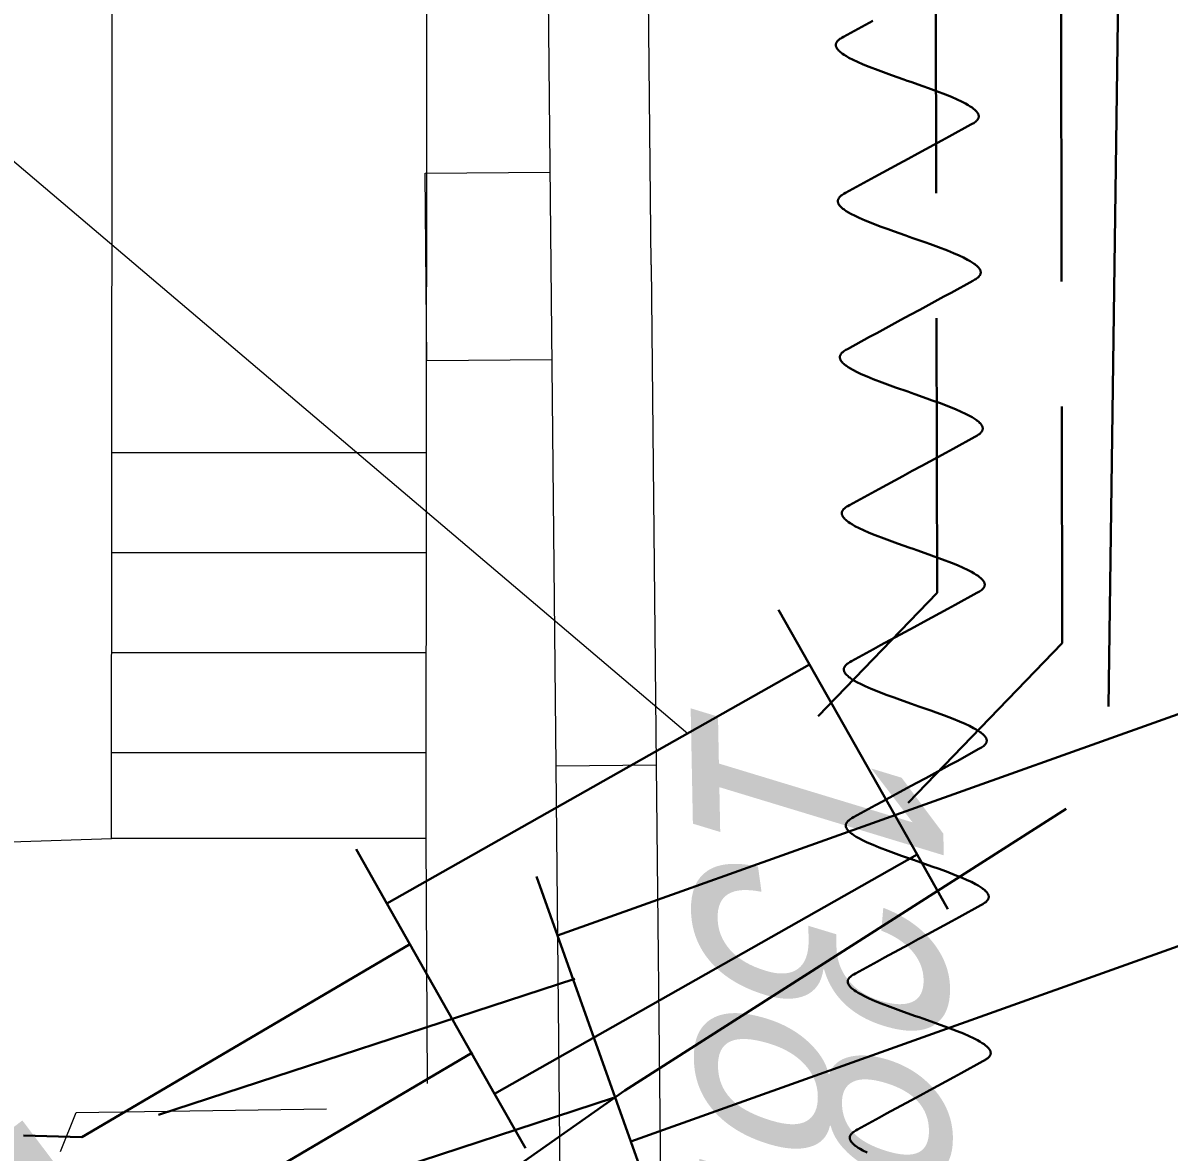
# Model space of a CAD drawing. Extents: x 10098 to 11902, y 8648 to 10202.
# Drawn here: x 11778.788 to 11783.368, y 8791.824 to 8796.337 of the extents above; entities that cross this region are included whole.
import ezdxf

# ---------------------------------------------------------------- set-up
doc = ezdxf.new("R2010")
doc.units = 0
for name, color, linetype in [('20_Строения', 7, 'Continuous'), ('23_Ограждения', 7, 'Continuous'), ('38_Высотные_отметки', 7, 'Continuous'), ('50_Красные_линии', 7, 'Continuous')]:
    doc.layers.add(name, color=color, linetype=linetype)
doc.layers.add('7_Электрокабели', color=1, linetype='Continuous', lineweight=30)
doc.styles.add('mggt', font='russian_1251.shx', dxfattribs={"width": 0.75, "oblique": 18, "height": 1})

msp = doc.modelspace()

# ---------------------------------------------------------------- hatches: boundary and pattern name
at = {"layer": '50_Красные_линии', "linetype": 'Continuous', "lineweight": 25}
msp.add_hatch(color=8, dxfattribs=at).paths.add_polyline_path([(11779.3887, 8791.1525), (11778.7856, 8791.9502), (11778.5862, 8791.7994), (11779.1893, 8791.0018)])

# ---------------------------------------------------------------- linework, layer by layer
at = {"layer": '20_Строения', "color": 8, "linetype": 'Continuous', "lineweight": 15}
msp.add_lwpolyline([(11744.765, 8811.855), (11745.0685, 8797.999), (11760.5517, 8792.4616), (11779.1416, 8793.0772), (11779.1588, 8812.2231), (11772.9044, 8812.1658), (11772.8309, 8809.2092), (11761.3397, 8809.1763), (11761.3319, 8811.9024)], close=True, dxfattribs=at)
for points in [[(11780.4008, 8794.619), (11780.4055, 8799.919), (11779.1478, 8799.919)], [(11780.4008, 8794.619), (11779.143, 8794.619)], [(11780.3994, 8793.0772), (11780.4008, 8794.619)], [(11780.4008, 8794.219), (11779.143, 8794.219)], [(11780.4001, 8793.819), (11779.1423, 8793.819)], [(11780.3997, 8793.419), (11779.1419, 8793.419)], [(11780.3994, 8793.0772), (11779.1416, 8793.0772)]]:
    msp.add_lwpolyline(points, dxfattribs=at)
at = {"layer": '23_Ограждения', "color": 8, "linetype": 'Continuous', "lineweight": 15}
for p, q in [((11780.899, 8795.366), (11780.878, 8797.366)), ((11781.299, 8795.37), (11781.278, 8797.37)), ((11780.395, 8795.736), (11780.895, 8795.741)), ((11780.402, 8794.986), (11780.395, 8795.736)), ((11780.919, 8793.366), (11780.899, 8795.366)), ((11781.299, 8795.37), (11781.319, 8793.37)), ((11780.902, 8794.991), (11780.402, 8794.986)), ((11781.319, 8793.37), (11780.919, 8793.366)), ((11780.959, 8789.366), (11780.919, 8793.366)), ((11781.319, 8793.37), (11781.359, 8789.37)), ((11780.405, 8792.098), (11780.399, 8793.077)), ((11778.938, 8791.826), (11779.001, 8791.982)), ((11779.001, 8791.982), (11780.001, 8791.997))]:
    msp.add_line(p, q, dxfattribs=at)
at = {"layer": '7_Электрокабели', "color": 8, "linetype": 'Continuous', "lineweight": 30}
for p, q in [((11782.4319, 8799.2193), (11782.4381, 8795.6564)), ((11782.9324, 8798.9675), (11782.9387, 8795.3036)), ((11783.1261, 8793.6054), (11783.1822, 8797.7904)), ((11780.9242, 8792.6896), (11791.1462, 8796.3366)), ((11782.1547, 8796.3298), (11782.1838, 8796.3453)), ((11782.0675, 8796.2816), (11782.1547, 8796.3298)), ((11782.0365, 8796.2503), (11782.0366, 8796.251)), ((11782.0365, 8796.2483), (11782.0365, 8796.2503)), ((11782.0366, 8796.2464), (11782.0365, 8796.2483)), ((11782.0366, 8796.251), (11782.0367, 8796.2522)), ((11782.037, 8796.2444), (11782.0366, 8796.2464)), ((11782.0367, 8796.2522), (11782.037, 8796.2533)), ((11782.037, 8796.2533), (11782.0373, 8796.2544)), ((11782.0373, 8796.2431), (11782.037, 8796.2444)), ((11782.0373, 8796.2544), (11782.0377, 8796.2556)), ((11782.0378, 8796.2415), (11782.0373, 8796.2431)), ((11782.0377, 8796.2556), (11782.0382, 8796.257)), ((11782.0382, 8796.257), (11782.0389, 8796.2585)), ((11782.0389, 8796.2585), (11782.04, 8796.2604)), ((11782.04, 8796.2604), (11782.0408, 8796.2617)), ((11782.0408, 8796.2617), (11782.0415, 8796.2626)), ((11782.0415, 8796.2626), (11782.0425, 8796.2638)), ((11782.0425, 8796.2638), (11782.0436, 8796.2651)), ((11782.0436, 8796.2651), (11782.0447, 8796.2662)), ((11782.0447, 8796.2662), (11782.0457, 8796.2672)), ((11782.0457, 8796.2672), (11782.0482, 8796.2694)), ((11782.0482, 8796.2694), (11782.05, 8796.2709)), ((11782.05, 8796.2709), (11782.0528, 8796.273)), ((11782.0528, 8796.273), (11782.0567, 8796.2755)), ((11782.0567, 8796.2755), (11782.0604, 8796.2777)), ((11782.0604, 8796.2777), (11782.0675, 8796.2816)), ((11782.0384, 8796.2399), (11782.0378, 8796.2415)), ((11782.0391, 8796.2385), (11782.0384, 8796.2399)), ((11782.0403, 8796.2363), (11782.0391, 8796.2385)), ((11782.0424, 8796.233), (11782.0403, 8796.2363)), ((11782.0444, 8796.2304), (11782.0424, 8796.233)), ((11782.0467, 8796.2278), (11782.0444, 8796.2304)), ((11782.049, 8796.2255), (11782.0467, 8796.2278)), ((11782.052, 8796.2226), (11782.049, 8796.2255)), ((11782.0571, 8796.2183), (11782.052, 8796.2226)), ((11782.06, 8796.216), (11782.0571, 8796.2183)), ((11782.063, 8796.2139), (11782.06, 8796.216)), ((11782.0702, 8796.209), (11782.063, 8796.2139)), ((11782.0787, 8796.2038), (11782.0702, 8796.209)), ((11782.0888, 8796.1981), (11782.0787, 8796.2038)), ((11782.1057, 8796.1894), (11782.0888, 8796.1981)), ((11782.1225, 8796.1815), (11782.1057, 8796.1894)), ((11782.1457, 8796.1714), (11782.1225, 8796.1815)), ((11782.1699, 8796.1616), (11782.1457, 8796.1714)), ((11782.2055, 8796.1479), (11782.1699, 8796.1616)), ((11782.2379, 8796.1361), (11782.2055, 8796.1479)), ((11782.2594, 8796.1283), (11782.2379, 8796.1361)), ((11782.3077, 8796.1113), (11782.2594, 8796.1283)), ((11782.3221, 8796.1062), (11782.3077, 8796.1113)), ((11782.3221, 8796.1062), (11782.3364, 8796.1012)), ((11782.3364, 8796.1012), (11782.3847, 8796.0841)), ((11782.3847, 8796.0841), (11782.4062, 8796.0764)), ((11782.4062, 8796.0764), (11782.4386, 8796.0646)), ((11782.4386, 8796.0646), (11782.4742, 8796.0509)), ((11782.4742, 8796.0509), (11782.4984, 8796.0411)), ((11782.4984, 8796.0411), (11782.5216, 8796.031)), ((11782.5216, 8796.031), (11782.5384, 8796.0231)), ((11782.5384, 8796.0231), (11782.5553, 8796.0144)), ((11782.5553, 8796.0144), (11782.5655, 8796.0087)), ((11782.5655, 8796.0087), (11782.5739, 8796.0035)), ((11782.5739, 8796.0035), (11782.5811, 8795.9986)), ((11782.5811, 8795.9986), (11782.5841, 8795.9964)), ((11782.5841, 8795.9964), (11782.587, 8795.9941)), ((11782.587, 8795.9941), (11782.5921, 8795.9899)), ((11782.5921, 8795.9899), (11782.5952, 8795.987)), ((11782.5952, 8795.987), (11782.5974, 8795.9847)), ((11782.5974, 8795.9847), (11782.5997, 8795.9821)), ((11782.5997, 8795.9821), (11782.6017, 8795.9795)), ((11782.6017, 8795.9795), (11782.6038, 8795.9762)), ((11782.6038, 8795.9762), (11782.605, 8795.974)), ((11782.605, 8795.974), (11782.6057, 8795.9726)), ((11782.6057, 8795.9726), (11782.6063, 8795.971)), ((11782.6063, 8795.971), (11782.6068, 8795.9694)), ((11782.6068, 8795.9694), (11782.6071, 8795.9681)), ((11782.6071, 8795.9681), (11782.6075, 8795.966)), ((11782.5766, 8795.9309), (11782.4894, 8795.8827)), ((11782.5837, 8795.9348), (11782.5766, 8795.9309)), ((11782.5874, 8795.937), (11782.5837, 8795.9348)), ((11782.5913, 8795.9395), (11782.5874, 8795.937)), ((11782.5941, 8795.9416), (11782.5913, 8795.9395)), ((11782.5959, 8795.9431), (11782.5941, 8795.9416)), ((11782.5984, 8795.9452), (11782.5959, 8795.9431)), ((11782.5994, 8795.9462), (11782.5984, 8795.9452)), ((11782.6005, 8795.9473), (11782.5994, 8795.9462)), ((11782.6017, 8795.9487), (11782.6005, 8795.9473)), ((11782.6026, 8795.9499), (11782.6017, 8795.9487)), ((11782.6033, 8795.9508), (11782.6026, 8795.9499)), ((11782.6041, 8795.9521), (11782.6033, 8795.9508)), ((11782.6052, 8795.9539), (11782.6041, 8795.9521)), ((11782.6059, 8795.9555), (11782.6052, 8795.9539)), ((11782.6065, 8795.9569), (11782.6059, 8795.9555)), ((11782.6068, 8795.9581), (11782.6065, 8795.9569)), ((11782.6071, 8795.9592), (11782.6068, 8795.9581)), ((11782.6074, 8795.9603), (11782.6071, 8795.9592)), ((11782.6075, 8795.9615), (11782.6074, 8795.9603)), ((11782.6075, 8795.966), (11782.6076, 8795.9642)), ((11782.6076, 8795.9622), (11782.6075, 8795.9615)), ((11782.6076, 8795.9642), (11782.6076, 8795.9622)), ((11782.4894, 8795.8827), (11782.4603, 8795.8672)), ((11782.4603, 8795.8672), (11782.3638, 8795.8147)), ((11782.2882, 8795.7738), (11782.326, 8795.7943)), ((11782.3638, 8795.8147), (11782.326, 8795.7943)), ((11782.1917, 8795.7214), (11782.2882, 8795.7738)), ((11782.0755, 8795.6577), (11782.1626, 8795.7058)), ((11782.1626, 8795.7058), (11782.1917, 8795.7214)), ((11782.0561, 8795.6455), (11782.0579, 8795.6469)), ((11782.0579, 8795.6469), (11782.0608, 8795.649)), ((11782.0608, 8795.649), (11782.0647, 8795.6516)), ((11782.0647, 8795.6516), (11782.0683, 8795.6537)), ((11782.0683, 8795.6537), (11782.0755, 8795.6577)), ((11782.0444, 8795.6243), (11782.0445, 8795.6263)), ((11782.0446, 8795.6225), (11782.0444, 8795.6243)), ((11782.0445, 8795.6271), (11782.0447, 8795.6283)), ((11782.0445, 8795.6263), (11782.0445, 8795.6271)), ((11782.0449, 8795.6204), (11782.0446, 8795.6225)), ((11782.0447, 8795.6283), (11782.0449, 8795.6293)), ((11782.0449, 8795.6293), (11782.0452, 8795.6305)), ((11782.0453, 8795.6191), (11782.0449, 8795.6204)), ((11782.0452, 8795.6305), (11782.0456, 8795.6316)), ((11782.0458, 8795.6175), (11782.0453, 8795.6191)), ((11782.0456, 8795.6316), (11782.0461, 8795.6331)), ((11782.0464, 8795.616), (11782.0458, 8795.6175)), ((11782.0461, 8795.6331), (11782.0469, 8795.6346)), ((11782.0471, 8795.6145), (11782.0464, 8795.616)), ((11782.0469, 8795.6346), (11782.048, 8795.6365)), ((11782.0482, 8795.6123), (11782.0471, 8795.6145)), ((11782.048, 8795.6365), (11782.0488, 8795.6377)), ((11782.0504, 8795.609), (11782.0482, 8795.6123)), ((11782.0488, 8795.6377), (11782.0495, 8795.6386)), ((11782.0495, 8795.6386), (11782.0504, 8795.6398)), ((11782.0504, 8795.6398), (11782.0516, 8795.6412)), ((11782.0524, 8795.6065), (11782.0504, 8795.609)), ((11782.0516, 8795.6412), (11782.0526, 8795.6423)), ((11782.0547, 8795.6038), (11782.0524, 8795.6065)), ((11782.0526, 8795.6423), (11782.0537, 8795.6433)), ((11782.0537, 8795.6433), (11782.0561, 8795.6455)), ((11782.0569, 8795.6016), (11782.0547, 8795.6038)), ((11782.0599, 8795.5986), (11782.0569, 8795.6016)), ((11782.065, 8795.5944), (11782.0599, 8795.5986)), ((11782.068, 8795.5921), (11782.065, 8795.5944)), ((11782.071, 8795.5899), (11782.068, 8795.5921)), ((11782.0782, 8795.585), (11782.071, 8795.5899)), ((11782.0866, 8795.5799), (11782.0782, 8795.585)), ((11782.0968, 8795.5742), (11782.0866, 8795.5799)), ((11782.1136, 8795.5654), (11782.0968, 8795.5742)), ((11782.1304, 8795.5575), (11782.1136, 8795.5654)), ((11782.1537, 8795.5475), (11782.1304, 8795.5575)), ((11781.2178, 8791.8664), (11791.4398, 8795.5134)), ((11782.1779, 8795.5377), (11782.1537, 8795.5475)), ((11782.2135, 8795.524), (11782.1779, 8795.5377)), ((11782.2458, 8795.5121), (11782.2135, 8795.524)), ((11782.2674, 8795.5044), (11782.2458, 8795.5121)), ((11782.3157, 8795.4873), (11782.2674, 8795.5044)), ((11782.33, 8795.4823), (11782.3157, 8795.4873)), ((11782.33, 8795.4823), (11782.3444, 8795.4772)), ((11782.3444, 8795.4772), (11782.3927, 8795.4602)), ((11782.3927, 8795.4602), (11782.4142, 8795.4525)), ((11782.4142, 8795.4525), (11782.4465, 8795.4406)), ((11782.4465, 8795.4406), (11782.4822, 8795.4269)), ((11782.4822, 8795.4269), (11782.5063, 8795.4171)), ((11782.5063, 8795.4171), (11782.5296, 8795.4071)), ((11782.5296, 8795.4071), (11782.5464, 8795.3992)), ((11782.5464, 8795.3992), (11782.5632, 8795.3904)), ((11782.5632, 8795.3904), (11782.5734, 8795.3847)), ((11782.5734, 8795.3847), (11782.5818, 8795.3796)), ((11782.5818, 8795.3796), (11782.589, 8795.3747)), ((11782.589, 8795.3747), (11782.592, 8795.3725)), ((11782.592, 8795.3725), (11782.595, 8795.3702)), ((11782.595, 8795.3702), (11782.6001, 8795.3659)), ((11782.6001, 8795.3659), (11782.6031, 8795.363)), ((11782.6031, 8795.363), (11782.6054, 8795.3607)), ((11782.6054, 8795.3607), (11782.6076, 8795.3581)), ((11782.6076, 8795.3581), (11782.6097, 8795.3555)), ((11782.6105, 8795.3259), (11782.6096, 8795.3247)), ((11782.6097, 8795.3555), (11782.6118, 8795.3523)), ((11782.6112, 8795.3269), (11782.6105, 8795.3259)), ((11782.6121, 8795.3281), (11782.6112, 8795.3269)), ((11782.6118, 8795.3523), (11782.6129, 8795.3501)), ((11782.6131, 8795.33), (11782.6121, 8795.3281)), ((11782.6129, 8795.3501), (11782.6137, 8795.3486)), ((11782.6139, 8795.3315), (11782.6131, 8795.33)), ((11782.6137, 8795.3486), (11782.6142, 8795.3471)), ((11782.6144, 8795.3329), (11782.6139, 8795.3315)), ((11782.6142, 8795.3471), (11782.6147, 8795.3455)), ((11782.6148, 8795.3341), (11782.6144, 8795.3329)), ((11782.6147, 8795.3455), (11782.6151, 8795.3442)), ((11782.6151, 8795.3353), (11782.6148, 8795.3341)), ((11782.6151, 8795.3442), (11782.6154, 8795.3421)), ((11782.6153, 8795.3363), (11782.6151, 8795.3353)), ((11782.6155, 8795.3375), (11782.6153, 8795.3363)), ((11782.6154, 8795.3421), (11782.6156, 8795.3403)), ((11782.6156, 8795.3383), (11782.6155, 8795.3375)), ((11782.6156, 8795.3403), (11782.6156, 8795.3383)), ((11782.5845, 8795.3069), (11782.4974, 8795.2588)), ((11782.5917, 8795.3109), (11782.5845, 8795.3069)), ((11782.5954, 8795.313), (11782.5917, 8795.3109)), ((11782.5992, 8795.3156), (11782.5954, 8795.313)), ((11782.6021, 8795.3177), (11782.5992, 8795.3156)), ((11782.6039, 8795.3191), (11782.6021, 8795.3177)), ((11782.6064, 8795.3213), (11782.6039, 8795.3191)), ((11782.6074, 8795.3223), (11782.6064, 8795.3213)), ((11782.6084, 8795.3234), (11782.6074, 8795.3223)), ((11782.6096, 8795.3247), (11782.6084, 8795.3234)), ((11782.4683, 8795.2432), (11782.3718, 8795.1908)), ((11782.4974, 8795.2588), (11782.4683, 8795.2432)), ((11782.3718, 8795.1908), (11782.334, 8795.1703)), ((11782.1997, 8795.0974), (11782.2962, 8795.1499)), ((11782.2962, 8795.1499), (11782.334, 8795.1703)), ((11782.4389, 8795.1564), (11782.4408, 8794.0596)), ((11782.1706, 8795.0819), (11782.1997, 8795.0974)), ((11782.0834, 8795.0337), (11782.1706, 8795.0819)), ((11782.0526, 8795.0043), (11782.0529, 8795.0054)), ((11782.0529, 8795.0054), (11782.0532, 8795.0065)), ((11782.0532, 8795.0065), (11782.0536, 8795.0077)), ((11782.0536, 8795.0077), (11782.0541, 8795.0091)), ((11782.0541, 8795.0091), (11782.0548, 8795.0106)), ((11782.0548, 8795.0106), (11782.0559, 8795.0125)), ((11782.0559, 8795.0125), (11782.0567, 8795.0138)), ((11782.0567, 8795.0138), (11782.0574, 8795.0147)), ((11782.0574, 8795.0147), (11782.0584, 8795.0159)), ((11782.0584, 8795.0159), (11782.0595, 8795.0172)), ((11782.0595, 8795.0172), (11782.0606, 8795.0183)), ((11782.0606, 8795.0183), (11782.0616, 8795.0193)), ((11782.0616, 8795.0193), (11782.0641, 8795.0215)), ((11782.0641, 8795.0215), (11782.0659, 8795.023)), ((11782.0659, 8795.023), (11782.0687, 8795.0251)), ((11782.0687, 8795.0251), (11782.0726, 8795.0276)), ((11782.0726, 8795.0276), (11782.0763, 8795.0298)), ((11782.0763, 8795.0298), (11782.0834, 8795.0337)), ((11782.0524, 8795.0024), (11782.0525, 8795.0031)), ((11782.0524, 8795.0004), (11782.0524, 8795.0024)), ((11782.0525, 8794.9985), (11782.0524, 8795.0004)), ((11782.0525, 8795.0031), (11782.0526, 8795.0043)), ((11782.0529, 8794.9965), (11782.0525, 8794.9985)), ((11782.0533, 8794.9952), (11782.0529, 8794.9965)), ((11782.0537, 8794.9936), (11782.0533, 8794.9952)), ((11782.0543, 8794.992), (11782.0537, 8794.9936)), ((11782.055, 8794.9906), (11782.0543, 8794.992)), ((11782.0562, 8794.9884), (11782.055, 8794.9906)), ((11782.0583, 8794.9851), (11782.0562, 8794.9884)), ((11782.0604, 8794.9825), (11782.0583, 8794.9851)), ((11782.0626, 8794.9799), (11782.0604, 8794.9825)), ((11782.0649, 8794.9776), (11782.0626, 8794.9799)), ((11782.0679, 8794.9747), (11782.0649, 8794.9776)), ((11782.073, 8794.9704), (11782.0679, 8794.9747)), ((11782.0759, 8794.9681), (11782.073, 8794.9704)), ((11782.079, 8794.966), (11782.0759, 8794.9681)), ((11782.0862, 8794.9611), (11782.079, 8794.966)), ((11782.0946, 8794.9559), (11782.0862, 8794.9611)), ((11782.1047, 8794.9502), (11782.0946, 8794.9559)), ((11782.1216, 8794.9415), (11782.1047, 8794.9502)), ((11782.1384, 8794.9336), (11782.1216, 8794.9415)), ((11782.1617, 8794.9235), (11782.1384, 8794.9336)), ((11782.1858, 8794.9137), (11782.1617, 8794.9235)), ((11782.2215, 8794.9), (11782.1858, 8794.9137)), ((11782.2538, 8794.8882), (11782.2215, 8794.9)), ((11782.2753, 8794.8804), (11782.2538, 8794.8882)), ((11782.3236, 8794.8634), (11782.2753, 8794.8804)), ((11782.338, 8794.8583), (11782.3236, 8794.8634)), ((11782.338, 8794.8583), (11782.3523, 8794.8533)), ((11782.3523, 8794.8533), (11782.4006, 8794.8362)), ((11782.4006, 8794.8362), (11782.4221, 8794.8285)), ((11782.4221, 8794.8285), (11782.4545, 8794.8167)), ((11782.4545, 8794.8167), (11782.4901, 8794.803)), ((11782.4901, 8794.803), (11782.5143, 8794.7932)), ((11782.5143, 8794.7932), (11782.5375, 8794.7831)), ((11782.5375, 8794.7831), (11782.5543, 8794.7752)), ((11782.9395, 8794.8036), (11782.9412, 8793.8584)), ((11782.5543, 8794.7752), (11782.5712, 8794.7665)), ((11782.5712, 8794.7665), (11782.5814, 8794.7608)), ((11782.5814, 8794.7608), (11782.5898, 8794.7556)), ((11782.5898, 8794.7556), (11782.597, 8794.7507)), ((11782.597, 8794.7507), (11782.6, 8794.7485)), ((11782.6, 8794.7485), (11782.603, 8794.7462)), ((11782.603, 8794.7462), (11782.608, 8794.742)), ((11782.608, 8794.742), (11782.6111, 8794.7391)), ((11782.6111, 8794.7391), (11782.6133, 8794.7368)), ((11782.6133, 8794.7368), (11782.6156, 8794.7342)), ((11782.6156, 8794.7342), (11782.6176, 8794.7316)), ((11782.6176, 8794.7316), (11782.6197, 8794.7283)), ((11782.5997, 8794.6869), (11782.5925, 8794.683)), ((11782.6033, 8794.6891), (11782.5997, 8794.6869)), ((11782.6072, 8794.6916), (11782.6033, 8794.6891)), ((11782.6101, 8794.6937), (11782.6072, 8794.6916)), ((11782.6118, 8794.6952), (11782.6101, 8794.6937)), ((11782.6143, 8794.6973), (11782.6118, 8794.6952)), ((11782.6153, 8794.6983), (11782.6143, 8794.6973)), ((11782.6164, 8794.6994), (11782.6153, 8794.6983)), ((11782.6176, 8794.7008), (11782.6164, 8794.6994)), ((11782.6185, 8794.702), (11782.6176, 8794.7008)), ((11782.6192, 8794.7029), (11782.6185, 8794.702)), ((11782.62, 8794.7042), (11782.6192, 8794.7029)), ((11782.6197, 8794.7283), (11782.6209, 8794.7261)), ((11782.6211, 8794.706), (11782.62, 8794.7042)), ((11782.6209, 8794.7261), (11782.6216, 8794.7247)), ((11782.6218, 8794.7076), (11782.6211, 8794.706)), ((11782.6216, 8794.7247), (11782.6222, 8794.7231)), ((11782.6224, 8794.709), (11782.6218, 8794.7076)), ((11782.6222, 8794.7231), (11782.6227, 8794.7215)), ((11782.6228, 8794.7102), (11782.6224, 8794.709)), ((11782.6227, 8794.7215), (11782.6231, 8794.7202)), ((11782.6231, 8794.7113), (11782.6228, 8794.7102)), ((11782.6231, 8794.7202), (11782.6234, 8794.7181)), ((11782.6233, 8794.7124), (11782.6231, 8794.7113)), ((11782.6234, 8794.7136), (11782.6233, 8794.7124)), ((11782.6234, 8794.7181), (11782.6235, 8794.7163)), ((11782.6235, 8794.7143), (11782.6234, 8794.7136)), ((11782.6235, 8794.7163), (11782.6235, 8794.7143)), ((11782.5925, 8794.683), (11782.5053, 8794.6348)), ((11782.4762, 8794.6193), (11782.3797, 8794.5668)), ((11782.5053, 8794.6348), (11782.4762, 8794.6193)), ((11782.3797, 8794.5668), (11782.3419, 8794.5464)), ((11782.2077, 8794.4735), (11782.3042, 8794.5259)), ((11782.3042, 8794.5259), (11782.3419, 8794.5464)), ((11782.0914, 8794.4098), (11782.1786, 8794.4579)), ((11782.1786, 8794.4579), (11782.2077, 8794.4735)), ((11782.0842, 8794.4058), (11782.0914, 8794.4098)), ((11782.0604, 8794.3792), (11782.0606, 8794.3804)), ((11782.0604, 8794.3784), (11782.0604, 8794.3792)), ((11782.0604, 8794.3764), (11782.0604, 8794.3784)), ((11782.0605, 8794.3746), (11782.0604, 8794.3764)), ((11782.0608, 8794.3725), (11782.0605, 8794.3746)), ((11782.0606, 8794.3804), (11782.0608, 8794.3814)), ((11782.0608, 8794.3814), (11782.0611, 8794.3826)), ((11782.0612, 8794.3712), (11782.0608, 8794.3725)), ((11782.0611, 8794.3826), (11782.0615, 8794.3837)), ((11782.0617, 8794.3696), (11782.0612, 8794.3712)), ((11782.0615, 8794.3837), (11782.0621, 8794.3852)), ((11782.0623, 8794.3681), (11782.0617, 8794.3696)), ((11782.0621, 8794.3852), (11782.0628, 8794.3867)), ((11782.063, 8794.3666), (11782.0623, 8794.3681)), ((11782.0628, 8794.3867), (11782.0639, 8794.3886)), ((11782.0642, 8794.3644), (11782.063, 8794.3666)), ((11782.0639, 8794.3886), (11782.0647, 8794.3898)), ((11782.0663, 8794.3611), (11782.0642, 8794.3644)), ((11782.0647, 8794.3898), (11782.0654, 8794.3908)), ((11782.0654, 8794.3908), (11782.0663, 8794.3919)), ((11782.0663, 8794.3919), (11782.0675, 8794.3933)), ((11782.0675, 8794.3933), (11782.0686, 8794.3944)), ((11782.0686, 8794.3944), (11782.0696, 8794.3954)), ((11782.0696, 8794.3954), (11782.0721, 8794.3976)), ((11782.0721, 8794.3976), (11782.0738, 8794.399)), ((11782.0738, 8794.399), (11782.0767, 8794.4011)), ((11782.0767, 8794.4011), (11782.0806, 8794.4037)), ((11782.0806, 8794.4037), (11782.0842, 8794.4058)), ((11782.0683, 8794.3586), (11782.0663, 8794.3611)), ((11782.0706, 8794.3559), (11782.0683, 8794.3586)), ((11782.0728, 8794.3537), (11782.0706, 8794.3559)), ((11782.0758, 8794.3507), (11782.0728, 8794.3537)), ((11782.0809, 8794.3465), (11782.0758, 8794.3507)), ((11782.0839, 8794.3442), (11782.0809, 8794.3465)), ((11782.0869, 8794.342), (11782.0839, 8794.3442)), ((11782.0941, 8794.3371), (11782.0869, 8794.342)), ((11782.1025, 8794.332), (11782.0941, 8794.3371)), ((11782.1127, 8794.3263), (11782.1025, 8794.332)), ((11782.1295, 8794.3175), (11782.1127, 8794.3263)), ((11782.1464, 8794.3096), (11782.1295, 8794.3175)), ((11782.1696, 8794.2996), (11782.1464, 8794.3096)), ((11782.1938, 8794.2898), (11782.1696, 8794.2996)), ((11782.2294, 8794.2761), (11782.1938, 8794.2898)), ((11782.2618, 8794.2642), (11782.2294, 8794.2761)), ((11782.2833, 8794.2565), (11782.2618, 8794.2642)), ((11782.3316, 8794.2394), (11782.2833, 8794.2565)), ((11782.3459, 8794.2344), (11782.3316, 8794.2394)), ((11782.3459, 8794.2344), (11782.3603, 8794.2293)), ((11782.3603, 8794.2293), (11782.4086, 8794.2123)), ((11782.4086, 8794.2123), (11782.4301, 8794.2046)), ((11782.4301, 8794.2046), (11782.4624, 8794.1927)), ((11782.4624, 8794.1927), (11782.4981, 8794.179)), ((11782.4981, 8794.179), (11782.5222, 8794.1692)), ((11782.5222, 8794.1692), (11782.5455, 8794.1592)), ((11782.5455, 8794.1592), (11782.5623, 8794.1513)), ((11782.5623, 8794.1513), (11782.5791, 8794.1425)), ((11782.5791, 8794.1425), (11782.5893, 8794.1368)), ((11782.5893, 8794.1368), (11782.5977, 8794.1317)), ((11782.5977, 8794.1317), (11782.6049, 8794.1268)), ((11782.6049, 8794.1268), (11782.608, 8794.1246)), ((11782.608, 8794.1246), (11782.6109, 8794.1223)), ((11782.6109, 8794.1223), (11782.616, 8794.1181)), ((11782.616, 8794.1181), (11782.619, 8794.1151)), ((11782.619, 8794.1151), (11782.6213, 8794.1128)), ((11782.6213, 8794.1128), (11782.6235, 8794.1102)), ((11782.6235, 8794.1102), (11782.6256, 8794.1076)), ((11782.6256, 8794.1076), (11782.6277, 8794.1044)), ((11782.6277, 8794.1044), (11782.6289, 8794.1022)), ((11782.6289, 8794.1022), (11782.6296, 8794.1007)), ((11782.6296, 8794.1007), (11782.6301, 8794.0992)), ((11782.6301, 8794.0992), (11782.6306, 8794.0976)), ((11782.6306, 8794.0976), (11782.631, 8794.0963)), ((11782.631, 8794.0963), (11782.6314, 8794.0942)), ((11782.6314, 8794.0896), (11782.6312, 8794.0884)), ((11782.6314, 8794.0942), (11782.6315, 8794.0924)), ((11782.6315, 8794.0904), (11782.6314, 8794.0896)), ((11782.6315, 8794.0924), (11782.6315, 8794.0904)), ((11782.4408, 8794.0596), (11781.9659, 8793.5664)), ((11782.6005, 8794.059), (11782.5133, 8794.0109)), ((11782.6076, 8794.063), (11782.6005, 8794.059)), ((11782.6113, 8794.0651), (11782.6076, 8794.063)), ((11782.6152, 8794.0677), (11782.6113, 8794.0651)), ((11782.618, 8794.0698), (11782.6152, 8794.0677)), ((11782.6198, 8794.0712), (11782.618, 8794.0698)), ((11782.6223, 8794.0734), (11782.6198, 8794.0712)), ((11782.6233, 8794.0744), (11782.6223, 8794.0734)), ((11782.6244, 8794.0755), (11782.6233, 8794.0744)), ((11782.6255, 8794.0768), (11782.6244, 8794.0755)), ((11782.6265, 8794.078), (11782.6255, 8794.0768)), ((11782.6272, 8794.079), (11782.6265, 8794.078)), ((11782.628, 8794.0802), (11782.6272, 8794.079)), ((11782.6291, 8794.0821), (11782.628, 8794.0802)), ((11782.6298, 8794.0836), (11782.6291, 8794.0821)), ((11782.6303, 8794.0851), (11782.6298, 8794.0836)), ((11782.6307, 8794.0862), (11782.6303, 8794.0851)), ((11782.631, 8794.0874), (11782.6307, 8794.0862)), ((11782.6312, 8794.0884), (11782.631, 8794.0874)), ((11782.5133, 8794.0109), (11782.4842, 8793.9953)), ((11781.8079, 8793.9909), (11781.931, 8793.7733)), ((11782.4842, 8793.9953), (11782.3877, 8793.9429)), ((11782.3121, 8793.902), (11782.3499, 8793.9224)), ((11782.3877, 8793.9429), (11782.3499, 8793.9224)), ((11782.2156, 8793.8495), (11782.3121, 8793.902)), ((11782.0994, 8793.7858), (11782.1865, 8793.834)), ((11782.1865, 8793.834), (11782.2156, 8793.8495)), ((11782.9412, 8793.8584), (11782.3261, 8793.2196)), ((11781.9307, 8793.7733), (11780.2417, 8792.8173)), ((11781.9307, 8793.7733), (11782.3613, 8793.0127)), ((11782.0743, 8793.768), (11782.0755, 8793.7693)), ((11782.0755, 8793.7693), (11782.0765, 8793.7704)), ((11782.0765, 8793.7704), (11782.0775, 8793.7714)), ((11782.0775, 8793.7714), (11782.08, 8793.7736)), ((11782.08, 8793.7736), (11782.0818, 8793.7751)), ((11782.0818, 8793.7751), (11782.0847, 8793.7772)), ((11782.0847, 8793.7772), (11782.0885, 8793.7797)), ((11782.0885, 8793.7797), (11782.0922, 8793.7819)), ((11782.0922, 8793.7819), (11782.0994, 8793.7858)), ((11782.0683, 8793.7545), (11782.0684, 8793.7552)), ((11782.0683, 8793.7525), (11782.0683, 8793.7545)), ((11782.0685, 8793.7507), (11782.0683, 8793.7525)), ((11782.0684, 8793.7552), (11782.0686, 8793.7564)), ((11782.0688, 8793.7486), (11782.0685, 8793.7507)), ((11782.0686, 8793.7564), (11782.0688, 8793.7575)), ((11782.0688, 8793.7575), (11782.0691, 8793.7586)), ((11782.0692, 8793.7473), (11782.0688, 8793.7486)), ((11782.0691, 8793.7586), (11782.0695, 8793.7598)), ((11782.0697, 8793.7457), (11782.0692, 8793.7473)), ((11782.0695, 8793.7598), (11782.07, 8793.7612)), ((11782.0702, 8793.7441), (11782.0697, 8793.7457)), ((11782.07, 8793.7612), (11782.0707, 8793.7627)), ((11782.0709, 8793.7427), (11782.0702, 8793.7441)), ((11782.0707, 8793.7627), (11782.0718, 8793.7646)), ((11782.0721, 8793.7405), (11782.0709, 8793.7427)), ((11782.0718, 8793.7646), (11782.0727, 8793.7659)), ((11782.0742, 8793.7372), (11782.0721, 8793.7405)), ((11782.0727, 8793.7659), (11782.0733, 8793.7668)), ((11782.0733, 8793.7668), (11782.0743, 8793.768)), ((11782.0763, 8793.7346), (11782.0742, 8793.7372)), ((11782.0785, 8793.732), (11782.0763, 8793.7346)), ((11782.0808, 8793.7297), (11782.0785, 8793.732)), ((11782.0838, 8793.7268), (11782.0808, 8793.7297)), ((11782.0889, 8793.7225), (11782.0838, 8793.7268)), ((11782.0919, 8793.7202), (11782.0889, 8793.7225)), ((11782.0949, 8793.7181), (11782.0919, 8793.7202)), ((11782.1021, 8793.7132), (11782.0949, 8793.7181)), ((11782.1105, 8793.708), (11782.1021, 8793.7132)), ((11782.1207, 8793.7023), (11782.1105, 8793.708)), ((11782.1375, 8793.6936), (11782.1207, 8793.7023)), ((11782.1543, 8793.6857), (11782.1375, 8793.6936)), ((11782.1776, 8793.6756), (11782.1543, 8793.6857)), ((11782.2017, 8793.6658), (11782.1776, 8793.6756)), ((11782.2374, 8793.6521), (11782.2017, 8793.6658)), ((11782.2697, 8793.6403), (11782.2374, 8793.6521)), ((11782.2912, 8793.6325), (11782.2697, 8793.6403)), ((11782.3395, 8793.6155), (11782.2912, 8793.6325)), ((11782.3539, 8793.6104), (11782.3395, 8793.6155)), ((11782.3539, 8793.6104), (11782.3682, 8793.6054)), ((11782.3682, 8793.6054), (11782.4165, 8793.5883)), ((11782.4165, 8793.5883), (11782.438, 8793.5806)), ((11782.438, 8793.5806), (11782.4704, 8793.5688)), ((11782.4704, 8793.5688), (11782.506, 8793.5551)), ((11782.506, 8793.5551), (11782.5302, 8793.5453)), ((11782.5302, 8793.5453), (11782.5535, 8793.5352)), ((11782.5535, 8793.5352), (11782.5703, 8793.5273)), ((11782.5703, 8793.5273), (11782.5871, 8793.5186)), ((11782.5871, 8793.5186), (11782.5973, 8793.5129)), ((11782.5973, 8793.5129), (11782.6057, 8793.5077)), ((11782.6057, 8793.5077), (11782.6129, 8793.5028)), ((11782.6129, 8793.5028), (11782.6159, 8793.5006)), ((11782.6159, 8793.5006), (11782.6189, 8793.4983)), ((11782.6189, 8793.4983), (11782.624, 8793.4941)), ((11782.624, 8793.4941), (11782.627, 8793.4912)), ((11782.627, 8793.4912), (11782.6292, 8793.4889)), ((11782.6302, 8793.4494), (11782.6278, 8793.4473)), ((11782.6292, 8793.4889), (11782.6315, 8793.4863)), ((11782.6312, 8793.4504), (11782.6302, 8793.4494)), ((11782.6323, 8793.4515), (11782.6312, 8793.4504)), ((11782.6315, 8793.4863), (11782.6335, 8793.4837)), ((11782.6335, 8793.4529), (11782.6323, 8793.4515)), ((11782.6335, 8793.4837), (11782.6356, 8793.4804)), ((11782.6344, 8793.4541), (11782.6335, 8793.4529)), ((11782.6351, 8793.455), (11782.6344, 8793.4541)), ((11782.6359, 8793.4563), (11782.6351, 8793.455)), ((11782.6356, 8793.4804), (11782.6368, 8793.4782)), ((11782.637, 8793.4581), (11782.6359, 8793.4563)), ((11782.6368, 8793.4782), (11782.6375, 8793.4768)), ((11782.6377, 8793.4597), (11782.637, 8793.4581)), ((11782.6375, 8793.4768), (11782.6381, 8793.4752)), ((11782.6383, 8793.4611), (11782.6377, 8793.4597)), ((11782.6381, 8793.4752), (11782.6386, 8793.4736)), ((11782.6387, 8793.4623), (11782.6383, 8793.4611)), ((11782.6386, 8793.4736), (11782.639, 8793.4723)), ((11782.639, 8793.4634), (11782.6387, 8793.4623)), ((11782.639, 8793.4723), (11782.6393, 8793.4702)), ((11782.6392, 8793.4645), (11782.639, 8793.4634)), ((11782.6394, 8793.4657), (11782.6392, 8793.4645)), ((11782.6393, 8793.4702), (11782.6395, 8793.4684)), ((11782.6395, 8793.4684), (11782.6394, 8793.4664)), ((11782.6394, 8793.4664), (11782.6394, 8793.4657)), ((11782.6084, 8793.4351), (11782.5213, 8793.3869)), ((11782.6156, 8793.439), (11782.6084, 8793.4351)), ((11782.6192, 8793.4412), (11782.6156, 8793.439)), ((11782.6231, 8793.4437), (11782.6192, 8793.4412)), ((11782.626, 8793.4458), (11782.6231, 8793.4437)), ((11782.6278, 8793.4473), (11782.626, 8793.4458)), ((11782.4922, 8793.3714), (11782.3956, 8793.3189)), ((11782.5213, 8793.3869), (11782.4922, 8793.3714)), ((11782.3956, 8793.3189), (11782.3579, 8793.2985)), ((11782.2236, 8793.2256), (11782.3201, 8793.278)), ((11782.3201, 8793.278), (11782.3579, 8793.2985)), ((11782.1945, 8793.21), (11782.2236, 8793.2256)), ((11781.193, 8792.07), (11782.9571, 8793.1958)), ((11782.1073, 8793.1619), (11782.1945, 8793.21)), ((11782.0763, 8793.1305), (11782.0764, 8793.1313)), ((11782.0763, 8793.1285), (11782.0763, 8793.1305)), ((11782.0764, 8793.1267), (11782.0763, 8793.1285)), ((11782.0764, 8793.1313), (11782.0765, 8793.1325)), ((11782.0765, 8793.1325), (11782.0768, 8793.1335)), ((11782.0768, 8793.1335), (11782.077, 8793.1347)), ((11782.077, 8793.1347), (11782.0774, 8793.1358)), ((11782.0774, 8793.1358), (11782.078, 8793.1373)), ((11782.078, 8793.1373), (11782.0787, 8793.1388)), ((11782.0787, 8793.1388), (11782.0798, 8793.1407)), ((11782.0798, 8793.1407), (11782.0806, 8793.1419)), ((11782.0806, 8793.1419), (11782.0813, 8793.1429)), ((11782.0813, 8793.1429), (11782.0822, 8793.144)), ((11782.0822, 8793.144), (11782.0834, 8793.1454)), ((11782.0834, 8793.1454), (11782.0845, 8793.1465)), ((11782.0845, 8793.1465), (11782.0855, 8793.1475)), ((11782.0855, 8793.1475), (11782.088, 8793.1497)), ((11782.088, 8793.1497), (11782.0897, 8793.1511)), ((11782.0897, 8793.1511), (11782.0926, 8793.1532)), ((11782.0926, 8793.1532), (11782.0965, 8793.1558)), ((11782.0965, 8793.1558), (11782.1001, 8793.1579)), ((11782.1001, 8793.1579), (11782.1073, 8793.1619)), ((11782.0768, 8793.1246), (11782.0764, 8793.1267)), ((11782.0771, 8793.1233), (11782.0768, 8793.1246)), ((11782.0776, 8793.1217), (11782.0771, 8793.1233)), ((11782.0782, 8793.1202), (11782.0776, 8793.1217)), ((11782.0789, 8793.1187), (11782.0782, 8793.1202)), ((11782.0801, 8793.1165), (11782.0789, 8793.1187)), ((11782.0822, 8793.1133), (11782.0801, 8793.1165)), ((11782.0842, 8793.1107), (11782.0822, 8793.1133)), ((11782.0865, 8793.108), (11782.0842, 8793.1107)), ((11782.0887, 8793.1058), (11782.0865, 8793.108)), ((11782.0918, 8793.1028), (11782.0887, 8793.1058)), ((11782.0969, 8793.0986), (11782.0918, 8793.1028)), ((11782.0998, 8793.0963), (11782.0969, 8793.0986)), ((11782.1028, 8793.0941), (11782.0998, 8793.0963)), ((11782.11, 8793.0892), (11782.1028, 8793.0941)), ((11782.1184, 8793.0841), (11782.11, 8793.0892)), ((11782.1286, 8793.0784), (11782.1184, 8793.0841)), ((11782.1455, 8793.0696), (11782.1286, 8793.0784)), ((11782.1623, 8793.0617), (11782.1455, 8793.0696)), ((11782.1855, 8793.0517), (11782.1623, 8793.0617)), ((11782.2097, 8793.0419), (11782.1855, 8793.0517)), ((11782.2453, 8793.0282), (11782.2097, 8793.0419)), ((11780.1189, 8793.0349), (11780.242, 8792.8173)), ((11782.3613, 8793.0127), (11780.6723, 8792.0567)), ((11782.2777, 8793.0163), (11782.2453, 8793.0282)), ((11782.2992, 8793.0086), (11782.2777, 8793.0163)), ((11782.3475, 8792.9915), (11782.2992, 8793.0086)), ((11782.3618, 8792.9865), (11782.3475, 8792.9915)), ((11782.3615, 8793.0127), (11782.4847, 8792.7951)), ((11782.3618, 8792.9865), (11782.3762, 8792.9814)), ((11782.3762, 8792.9814), (11782.4245, 8792.9644)), ((11782.4245, 8792.9644), (11782.446, 8792.9567)), ((11782.446, 8792.9567), (11782.4783, 8792.9448)), ((11782.4783, 8792.9448), (11782.514, 8792.9311)), ((11780.9239, 8792.6896), (11780.8399, 8792.9251)), ((11782.514, 8792.9311), (11782.5381, 8792.9213)), ((11782.5381, 8792.9213), (11782.5614, 8792.9113)), ((11782.5614, 8792.9113), (11782.5782, 8792.9034)), ((11782.5782, 8792.9034), (11782.5951, 8792.8946)), ((11782.5951, 8792.8946), (11782.6052, 8792.8889)), ((11782.6052, 8792.8889), (11782.6136, 8792.8838)), ((11782.6136, 8792.8838), (11782.6209, 8792.8789)), ((11782.6209, 8792.8789), (11782.6239, 8792.8767)), ((11782.6239, 8792.8767), (11782.6268, 8792.8744)), ((11782.6268, 8792.8744), (11782.6319, 8792.8702)), ((11782.6319, 8792.8702), (11782.6349, 8792.8672)), ((11782.6349, 8792.8672), (11782.6372, 8792.8649)), ((11782.6372, 8792.8649), (11782.6394, 8792.8623)), ((11782.6394, 8792.8623), (11782.6415, 8792.8597)), ((11782.6415, 8792.8597), (11782.6436, 8792.8565)), ((11782.6436, 8792.8565), (11782.6448, 8792.8543)), ((11782.6448, 8792.8543), (11782.6455, 8792.8528)), ((11782.6455, 8792.8528), (11782.6461, 8792.8513)), ((11780.2417, 8792.8173), (11780.6723, 8792.0567)), ((11782.6164, 8792.8111), (11782.5292, 8792.763)), ((11782.6235, 8792.8151), (11782.6164, 8792.8111)), ((11782.6272, 8792.8172), (11782.6235, 8792.8151)), ((11782.6311, 8792.8198), (11782.6272, 8792.8172)), ((11782.6339, 8792.8219), (11782.6311, 8792.8198)), ((11782.6357, 8792.8233), (11782.6339, 8792.8219)), ((11782.6382, 8792.8255), (11782.6357, 8792.8233)), ((11782.6392, 8792.8265), (11782.6382, 8792.8255)), ((11782.6403, 8792.8276), (11782.6392, 8792.8265)), ((11782.6414, 8792.8289), (11782.6403, 8792.8276)), ((11782.6424, 8792.8301), (11782.6414, 8792.8289)), ((11782.6431, 8792.8311), (11782.6424, 8792.8301)), ((11782.6439, 8792.8323), (11782.6431, 8792.8311)), ((11782.645, 8792.8342), (11782.6439, 8792.8323)), ((11782.6457, 8792.8357), (11782.645, 8792.8342)), ((11782.6462, 8792.8372), (11782.6457, 8792.8357)), ((11782.6461, 8792.8513), (11782.6466, 8792.8497)), ((11782.6466, 8792.8383), (11782.6462, 8792.8372)), ((11782.6466, 8792.8497), (11782.6469, 8792.8484)), ((11782.6469, 8792.8395), (11782.6466, 8792.8383)), ((11782.6469, 8792.8484), (11782.6473, 8792.8463)), ((11782.6472, 8792.8405), (11782.6469, 8792.8395)), ((11782.6473, 8792.8417), (11782.6472, 8792.8405)), ((11782.6473, 8792.8463), (11782.6474, 8792.8445)), ((11782.6474, 8792.8425), (11782.6473, 8792.8417)), ((11782.6474, 8792.8445), (11782.6474, 8792.8425)), ((11782.5292, 8792.763), (11782.5001, 8792.7474)), ((11782.5001, 8792.7474), (11782.4036, 8792.695)), ((11781.2178, 8791.8664), (11780.9242, 8792.6896)), ((11782.328, 8792.6541), (11782.3658, 8792.6745)), ((11782.4036, 8792.695), (11782.3658, 8792.6745)), ((11780.3302, 8792.6524), (11779.0235, 8791.8832)), ((11782.2315, 8792.6016), (11782.328, 8792.6541)), ((11782.1153, 8792.5379), (11782.2024, 8792.5861)), ((11782.2024, 8792.5861), (11782.2315, 8792.6016)), ((11782.1006, 8792.5293), (11782.1044, 8792.5318)), ((11782.1044, 8792.5318), (11782.1081, 8792.534)), ((11782.1081, 8792.534), (11782.1153, 8792.5379)), ((11780.9935, 8792.5157), (11779.3298, 8791.9729)), ((11782.0842, 8792.5046), (11782.0843, 8792.5066)), ((11782.0844, 8792.5028), (11782.0842, 8792.5046)), ((11782.0843, 8792.5073), (11782.0845, 8792.5085)), ((11782.0843, 8792.5066), (11782.0843, 8792.5073)), ((11782.0847, 8792.5007), (11782.0844, 8792.5028)), ((11782.0845, 8792.5085), (11782.0847, 8792.5096)), ((11782.0847, 8792.5096), (11782.085, 8792.5107)), ((11782.0851, 8792.4994), (11782.0847, 8792.5007)), ((11782.085, 8792.5107), (11782.0854, 8792.5119)), ((11782.0856, 8792.4978), (11782.0851, 8792.4994)), ((11782.0854, 8792.5119), (11782.0859, 8792.5133)), ((11782.0861, 8792.4962), (11782.0856, 8792.4978)), ((11782.0859, 8792.5133), (11782.0867, 8792.5148)), ((11782.0869, 8792.4948), (11782.0861, 8792.4962)), ((11782.0867, 8792.5148), (11782.0877, 8792.5167)), ((11782.088, 8792.4926), (11782.0869, 8792.4948)), ((11782.0877, 8792.5167), (11782.0886, 8792.518)), ((11782.0902, 8792.4893), (11782.088, 8792.4926)), ((11782.0886, 8792.518), (11782.0893, 8792.5189)), ((11782.0893, 8792.5189), (11782.0902, 8792.5201)), ((11782.0902, 8792.5201), (11782.0914, 8792.5214)), ((11782.0922, 8792.4867), (11782.0902, 8792.4893)), ((11782.0914, 8792.5214), (11782.0924, 8792.5226)), ((11782.0944, 8792.4841), (11782.0922, 8792.4867)), ((11782.0924, 8792.5226), (11782.0935, 8792.5236)), ((11782.0935, 8792.5236), (11782.0959, 8792.5257)), ((11782.0959, 8792.5257), (11782.0977, 8792.5272)), ((11782.0977, 8792.5272), (11782.1006, 8792.5293)), ((11782.0967, 8792.4818), (11782.0944, 8792.4841)), ((11782.0997, 8792.4789), (11782.0967, 8792.4818)), ((11782.1048, 8792.4746), (11782.0997, 8792.4789)), ((11782.1078, 8792.4723), (11782.1048, 8792.4746)), ((11782.1108, 8792.4702), (11782.1078, 8792.4723)), ((11782.118, 8792.4653), (11782.1108, 8792.4702)), ((11782.1264, 8792.4601), (11782.118, 8792.4653)), ((11782.1366, 8792.4544), (11782.1264, 8792.4601)), ((11782.1534, 8792.4457), (11782.1366, 8792.4544)), ((11782.1702, 8792.4378), (11782.1534, 8792.4457)), ((11782.1935, 8792.4277), (11782.1702, 8792.4378)), ((11782.2176, 8792.4179), (11782.1935, 8792.4277)), ((11782.2533, 8792.4042), (11782.2176, 8792.4179)), ((11782.2856, 8792.3924), (11782.2533, 8792.4042)), ((11782.3071, 8792.3846), (11782.2856, 8792.3924)), ((11782.3554, 8792.3676), (11782.3071, 8792.3846)), ((11782.3698, 8792.3625), (11782.3554, 8792.3676)), ((11782.3698, 8792.3625), (11782.3842, 8792.3575)), ((11782.3842, 8792.3575), (11782.4325, 8792.3404)), ((11782.4325, 8792.3404), (11782.454, 8792.3327)), ((11782.454, 8792.3327), (11782.4863, 8792.3209)), ((11782.4863, 8792.3209), (11782.522, 8792.3072)), ((11782.522, 8792.3072), (11782.5461, 8792.2974)), ((11782.5461, 8792.2974), (11782.5694, 8792.2873)), ((11782.5694, 8792.2873), (11782.5862, 8792.2794)), ((11782.5862, 8792.2794), (11782.603, 8792.2707)), ((11782.603, 8792.2707), (11782.6132, 8792.265)), ((11782.6132, 8792.265), (11782.6216, 8792.2598)), ((11782.6216, 8792.2598), (11782.6288, 8792.2549)), ((11780.5838, 8792.2216), (11779.1525, 8791.3788)), ((11782.6288, 8792.2549), (11782.6318, 8792.2528)), ((11782.6318, 8792.2528), (11782.6348, 8792.2504)), ((11782.6348, 8792.2504), (11782.6399, 8792.2462)), ((11782.6399, 8792.2462), (11782.6429, 8792.2433)), ((11782.6429, 8792.2433), (11782.6452, 8792.241)), ((11782.6452, 8792.241), (11782.6474, 8792.2384)), ((11782.6474, 8792.2384), (11782.6494, 8792.2358)), ((11782.6494, 8792.2358), (11782.6516, 8792.2325)), ((11782.6516, 8792.2325), (11782.6527, 8792.2303)), ((11782.6527, 8792.2303), (11782.6534, 8792.2289)), ((11782.6537, 8792.2118), (11782.6529, 8792.2103)), ((11782.6534, 8792.2289), (11782.654, 8792.2273)), ((11782.6542, 8792.2132), (11782.6537, 8792.2118)), ((11782.654, 8792.2273), (11782.6545, 8792.2257)), ((11782.6546, 8792.2144), (11782.6542, 8792.2132)), ((11782.6545, 8792.2257), (11782.6549, 8792.2244)), ((11782.6549, 8792.2155), (11782.6546, 8792.2144)), ((11782.6549, 8792.2244), (11782.6552, 8792.2223)), ((11782.6551, 8792.2166), (11782.6549, 8792.2155)), ((11782.6553, 8792.2178), (11782.6551, 8792.2166)), ((11782.6552, 8792.2223), (11782.6554, 8792.2205)), ((11782.6554, 8792.2205), (11782.6553, 8792.2185)), ((11782.6553, 8792.2185), (11782.6553, 8792.2178)), ((11782.6243, 8792.1872), (11782.5372, 8792.139)), ((11782.6315, 8792.1911), (11782.6243, 8792.1872)), ((11782.6352, 8792.1933), (11782.6315, 8792.1911)), ((11782.639, 8792.1958), (11782.6352, 8792.1933)), ((11782.6419, 8792.1979), (11782.639, 8792.1958)), ((11782.6437, 8792.1994), (11782.6419, 8792.1979)), ((11782.6461, 8792.2015), (11782.6437, 8792.1994)), ((11782.6472, 8792.2025), (11782.6461, 8792.2015)), ((11782.6482, 8792.2036), (11782.6472, 8792.2025)), ((11782.6494, 8792.205), (11782.6482, 8792.2036)), ((11782.6503, 8792.2062), (11782.6494, 8792.205)), ((11782.651, 8792.2071), (11782.6503, 8792.2062)), ((11782.6519, 8792.2084), (11782.651, 8792.2071)), ((11782.6529, 8792.2103), (11782.6519, 8792.2084)), ((11782.5081, 8792.1235), (11782.4116, 8792.071)), ((11782.5372, 8792.139), (11782.5081, 8792.1235)), ((11779.3169, 8790.7532), (11781.193, 8792.07)), ((11781.1485, 8792.0403), (11779.4849, 8791.4975)), ((11780.6725, 8792.0567), (11780.7957, 8791.8391)), ((11782.2395, 8791.9777), (11782.336, 8792.0301)), ((11782.336, 8792.0301), (11782.3738, 8792.0506)), ((11782.4116, 8792.071), (11782.3738, 8792.0506)), ((11782.1232, 8791.914), (11782.2104, 8791.9621)), ((11782.2104, 8791.9621), (11782.2395, 8791.9777)), ((11779.0235, 8791.8832), (11778.7899, 8791.8905)), ((11782.0939, 8791.8894), (11782.0946, 8791.8909)), ((11782.0946, 8791.8909), (11782.0957, 8791.8928)), ((11782.0957, 8791.8928), (11782.0965, 8791.894)), ((11782.0965, 8791.894), (11782.0972, 8791.895)), ((11782.0972, 8791.895), (11782.0982, 8791.8961)), ((11782.0982, 8791.8961), (11782.0993, 8791.8975)), ((11782.0993, 8791.8975), (11782.1004, 8791.8986)), ((11782.1004, 8791.8986), (11782.1014, 8791.8996)), ((11782.1014, 8791.8996), (11782.1039, 8791.9018)), ((11782.1039, 8791.9018), (11782.1057, 8791.9032)), ((11782.1057, 8791.9032), (11782.1085, 8791.9053)), ((11782.1085, 8791.9053), (11782.1124, 8791.9079)), ((11782.1124, 8791.9079), (11782.1161, 8791.91)), ((11782.1161, 8791.91), (11782.1232, 8791.914)), ((11781.3016, 8791.631), (11781.2176, 8791.8664)), ((11782.0922, 8791.8826), (11782.0923, 8791.8834)), ((11782.0922, 8791.8806), (11782.0922, 8791.8826)), ((11782.0923, 8791.8788), (11782.0922, 8791.8806)), ((11782.0923, 8791.8834), (11782.0924, 8791.8846)), ((11782.0927, 8791.8767), (11782.0923, 8791.8788)), ((11782.0924, 8791.8846), (11782.0927, 8791.8856)), ((11782.0927, 8791.8856), (11782.093, 8791.8868)), ((11782.093, 8791.8754), (11782.0927, 8791.8767)), ((11782.093, 8791.8868), (11782.0934, 8791.8879)), ((11782.0935, 8791.8738), (11782.093, 8791.8754)), ((11782.0934, 8791.8879), (11782.0939, 8791.8894)), ((11782.0941, 8791.8723), (11782.0935, 8791.8738)), ((11782.0948, 8791.8708), (11782.0941, 8791.8723)), ((11782.096, 8791.8686), (11782.0948, 8791.8708)), ((11782.0981, 8791.8654), (11782.096, 8791.8686)), ((11782.1002, 8791.8628), (11782.0981, 8791.8654)), ((11782.1024, 8791.8601), (11782.1002, 8791.8628)), ((11782.1047, 8791.8579), (11782.1024, 8791.8601)), ((11782.1077, 8791.8549), (11782.1047, 8791.8579)), ((11782.1128, 8791.8507), (11782.1077, 8791.8549)), ((11782.1157, 8791.8484), (11782.1128, 8791.8507)), ((11782.1187, 8791.8462), (11782.1157, 8791.8484)), ((11782.126, 8791.8413), (11782.1187, 8791.8462)), ((11782.1344, 8791.8362), (11782.126, 8791.8413)), ((11782.1445, 8791.8305), (11782.1344, 8791.8362)), ((11782.1614, 8791.8217), (11782.1445, 8791.8305))]:
    msp.add_line(p, q, dxfattribs=at)
at = {"layer": '7_Электрокабели', "color": 8, "linetype": 'Continuous', "lineweight": 15}
msp.add_lwpolyline([(11767.1678, 8798.3562), (11775.8516, 8798.2468), (11781.4447, 8793.4971)], dxfattribs=at)

# ---------------------------------------------------------------- texts
at = {"layer": '38_Высотные_отметки', "color": 8, "lineweight": 15, "style": 'mggt', "oblique": 18, "width": 0.8}
msp.add_text('138.62    ', height=1, rotation=271.1003, dxfattribs=at).set_placement((11781.4548, 8793.6791))

doc.saveas('drawing.dxf')
